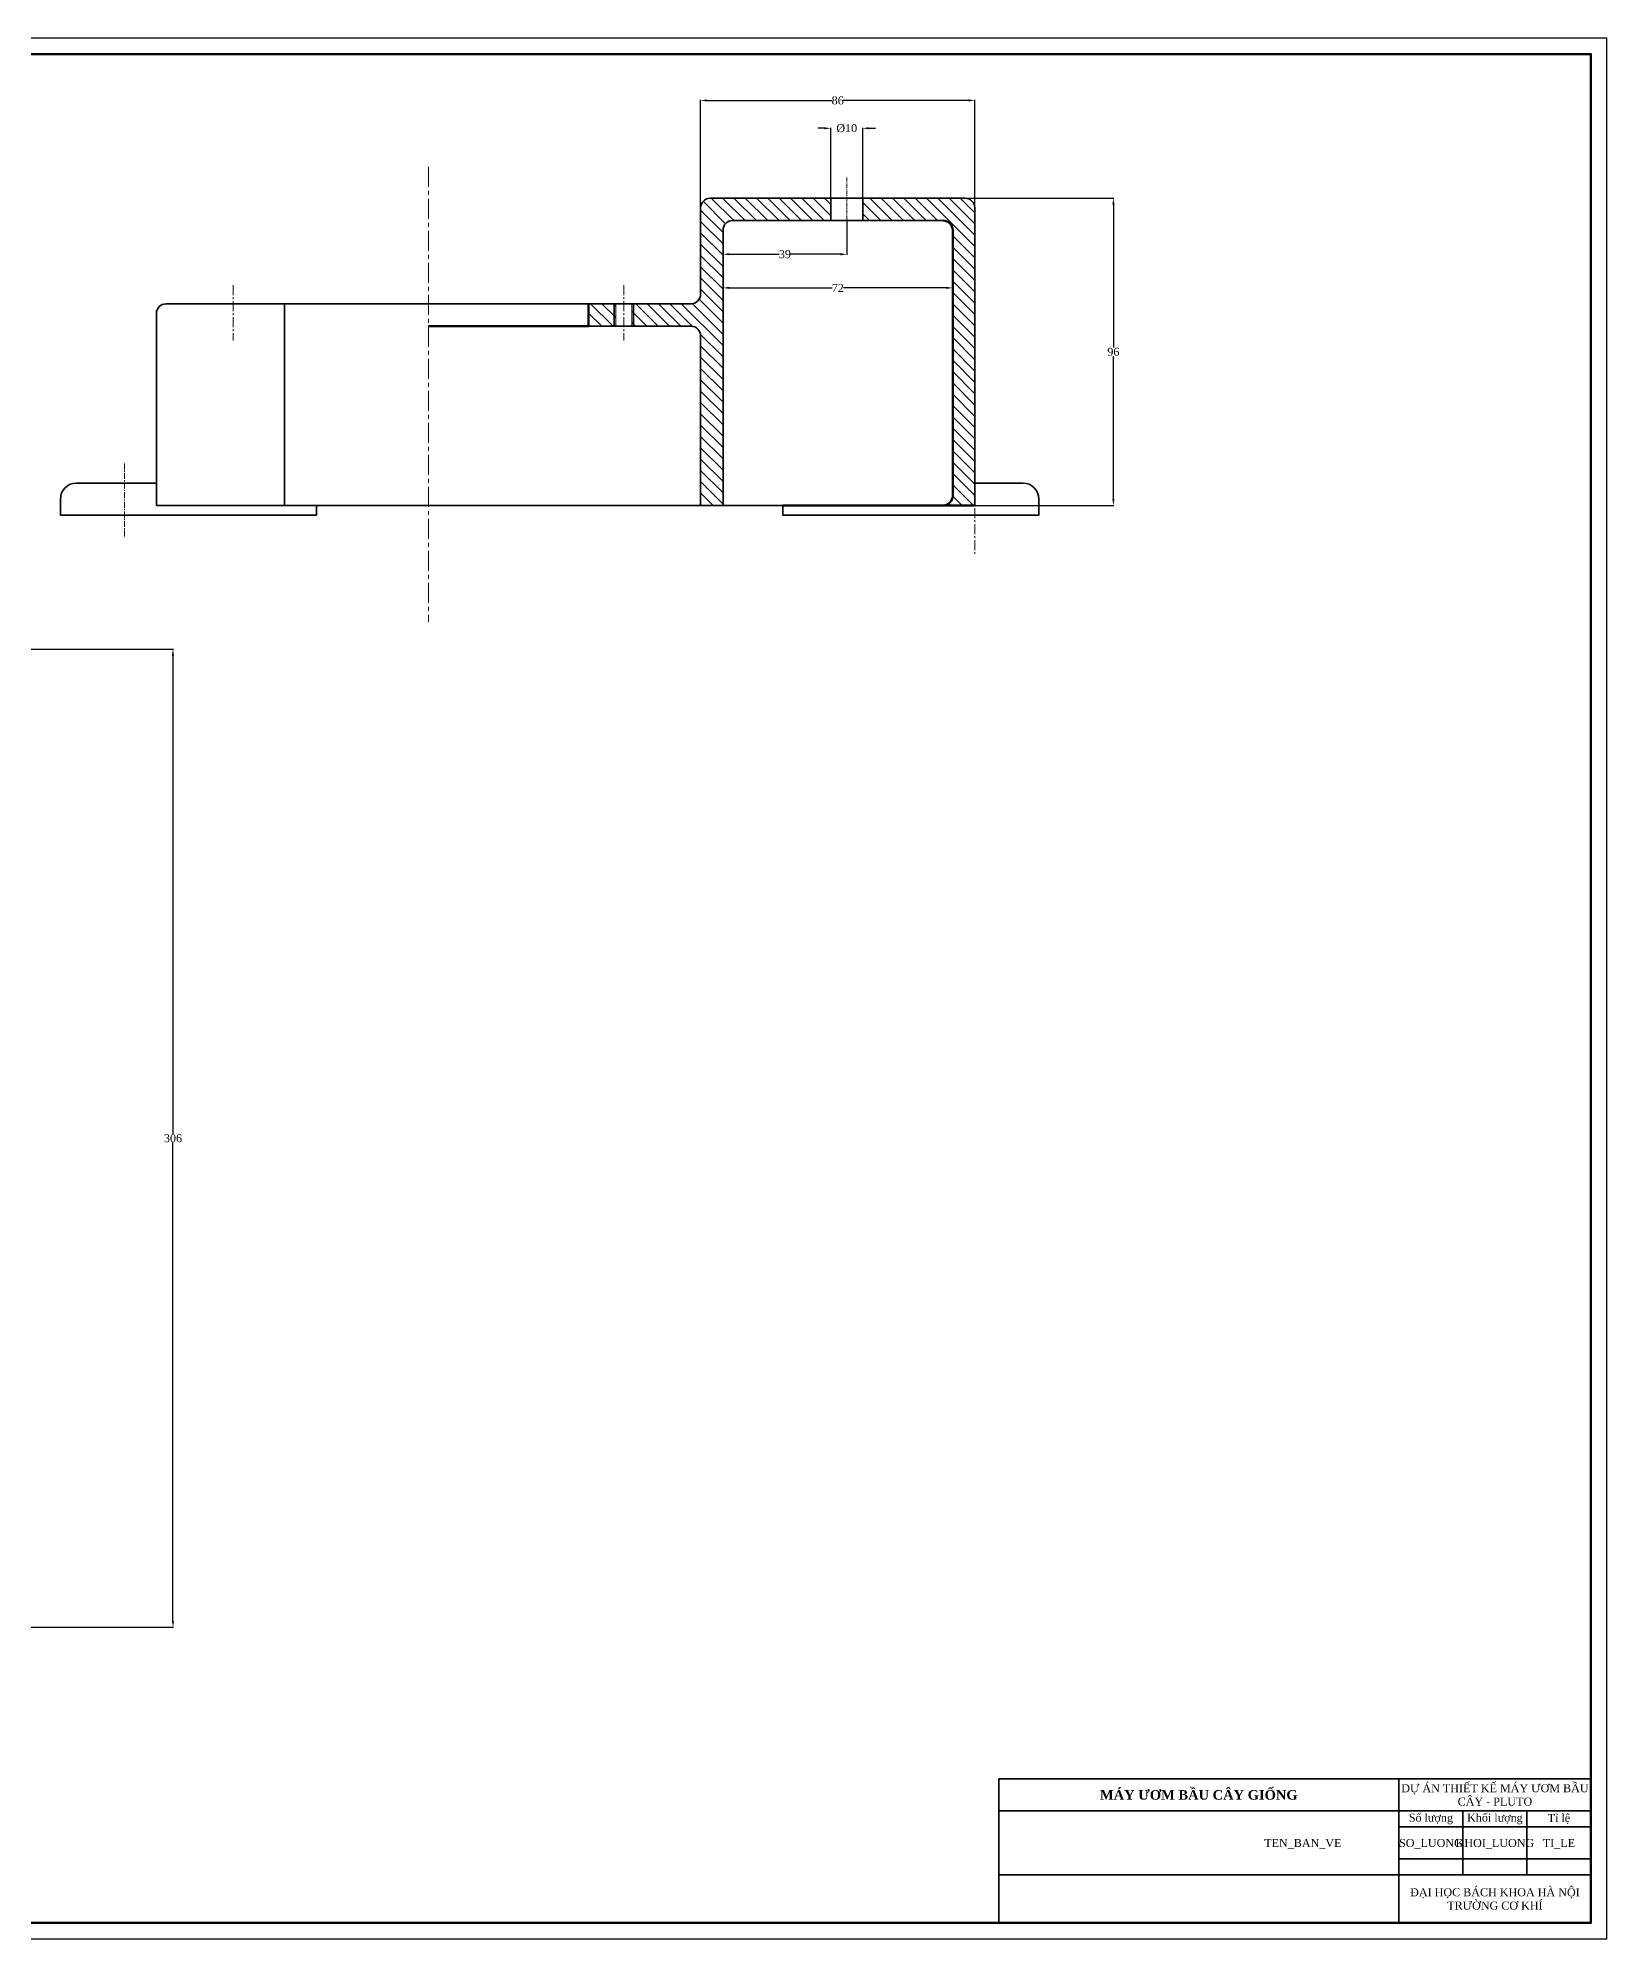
# Model space of a CAD drawing. Header units: millimetres. Extents: x -2719 to 4970, y -1200 to 2761.
# Drawn here: x 3210 to 3700, y 1474 to 2068 of the extents above; entities that cross this region are included whole.
import ezdxf
from ezdxf.enums import TextEntityAlignment as Align

# ---------------------------------------------------------------- set-up
doc = ezdxf.new("R2010")
doc.units = ezdxf.units.MM
doc.header["$LTSCALE"] = 5
doc.header["$MEASUREMENT"] = 0
doc.linetypes.add('CENTER', pattern=[2, 1.25, -0.25, 0.25, -0.25])
for name, color, linetype, lineweight in [('duong tam', 3, 'CENTER', 15), ('gach vat lieu', 3, 'Continuous', 15), ('kich thuoc', 2, 'Continuous', 15), ('LIEN DAM', 7, 'Continuous', 50), ('LIENDAM', 3, 'Continuous', 50), ('net dam', 7, 'Continuous', 35), ('net manh', 7, 'Continuous', 15)]:
    doc.layers.add(name, color=color, linetype=linetype, lineweight=lineweight)
doc.styles.get("Standard").update_dxf_attribs({"font": 'times.ttf', "height": 2.5})
doc.dimstyles.get("Standard").update_dxf_attribs({"dimtxt": 2.5, "dimasz": 2, "dimexe": 0.18, "dimexo": 0.0625, "dimgap": 0.09, "dimtad": 0, "dimtih": 1, "dimtoh": 1, "dimdec": 0, "dimzin": 0, "dimdsep": 46, "dimtxsty": 'Standard', "dimcen": 0.09, "dimadec": 0, "dimazin": 0, "dimtfac": 1, "dimtdec": 0, "dimtofl": 0, "dimtmove": 0, "dimatfit": 3, "dimfxl": 1, "dimtolj": 1, "dimtzin": 0, "dimarcsym": 0})

# ---------------------------------------------------------------- blocks, each defined once
blk = doc.blocks.new('*D165')
at = {"layer": 'Defpoints', "color": 0, "transparency": 16777216}
for p in [(3139.63, 1876.71), (3139.63, 1571.05), (3251.88, 1571.05)]:
    blk.add_point(p, dxfattribs=at)
at = {"layer": 'kich thuoc', "color": 0, "lineweight": -2, "transparency": 16777216}
for p, q in [((3139.69, 1876.71), (3252.06, 1876.71)), ((3251.88, 1874.71), (3251.88, 1725.24)), ((3251.88, 1573.05), (3251.88, 1722.52)), ((3139.69, 1571.05), (3252.06, 1571.05))]:
    blk.add_line(p, q, dxfattribs=at)
at = {"layer": 'kich thuoc', "color": 0, "transparency": 16777216}
for points in [[(3251.55, 1874.71), (3252.21, 1874.71), (3251.88, 1876.71)], [(3251.55, 1573.05), (3252.21, 1573.05), (3251.88, 1571.05)]]:
    blk.add_solid(points, dxfattribs=at)
at = {"layer": 'kich thuoc', "color": 0, "transparency": 16777216, "insert": (3251.88, 1723.88), "char_height": 2.5, "attachment_point": 5}
blk.add_mtext('\\A1;306', dxfattribs=at)
blk = doc.blocks.new('*D169')
at = {"layer": 'Defpoints', "color": 0, "transparency": 16777216}
for p in [(3423.7, 2007.61), (3495.44, 2007.6), (3495.44, 1989.58)]:
    blk.add_point(p, dxfattribs=at)
at = {"layer": 'kich thuoc', "color": 0, "lineweight": -2, "transparency": 16777216}
for p, q in [((3423.7, 2007.55), (3423.7, 1989.4)), ((3495.44, 2007.54), (3495.44, 1989.4)), ((3425.7, 1989.58), (3457.78, 1989.58)), ((3493.44, 1989.58), (3461.36, 1989.58))]:
    blk.add_line(p, q, dxfattribs=at)
at = {"layer": 'kich thuoc', "color": 0, "transparency": 16777216}
for points in [[(3425.7, 1989.91), (3425.7, 1989.24), (3423.7, 1989.58)], [(3493.44, 1989.91), (3493.44, 1989.24), (3495.44, 1989.58)]]:
    blk.add_solid(points, dxfattribs=at)
at = {"layer": 'kich thuoc', "color": 0, "transparency": 16777216, "insert": (3459.57, 1989.58), "char_height": 2.5, "attachment_point": 5}
blk.add_mtext('\\A1;72', dxfattribs=at)
blk = doc.blocks.new('*D170')
at = {"layer": 'Defpoints', "color": 0, "transparency": 16777216}
for p in [(3499.35, 2017.61), (3502.35, 1921.61), (3545.64, 1921.61)]:
    blk.add_point(p, dxfattribs=at)
at = {"layer": 'kich thuoc', "color": 0, "lineweight": -2, "transparency": 16777216}
for p, q in [((3499.41, 2017.61), (3545.82, 2017.61)), ((3545.64, 2015.61), (3545.64, 1970.98)), ((3545.64, 1923.61), (3545.64, 1968.24)), ((3502.41, 1921.61), (3545.82, 1921.61))]:
    blk.add_line(p, q, dxfattribs=at)
at = {"layer": 'kich thuoc', "color": 0, "transparency": 16777216}
for points in [[(3545.31, 2015.61), (3545.98, 2015.61), (3545.64, 2017.61)], [(3545.31, 1923.61), (3545.98, 1923.61), (3545.64, 1921.61)]]:
    blk.add_solid(points, dxfattribs=at)
at = {"layer": 'kich thuoc', "color": 0, "transparency": 16777216, "insert": (3545.64, 1969.61), "char_height": 2.5, "attachment_point": 5}
blk.add_mtext('\\A1;96', dxfattribs=at)
blk = doc.blocks.new('*D171')
at = {"layer": 'Defpoints', "color": 0, "transparency": 16777216}
for p in [(3467.35, 2039.46), (3457.35, 2017.61), (3467.35, 2017.61)]:
    blk.add_point(p, dxfattribs=at)
at = {"layer": 'kich thuoc', "color": 0, "lineweight": -2, "transparency": 16777216}
for p, q in [((3455.35, 2039.46), (3453.35, 2039.46)), ((3457.35, 2017.67), (3457.35, 2039.64)), ((3467.35, 2017.67), (3467.35, 2039.64)), ((3469.35, 2039.46), (3471.35, 2039.46))]:
    blk.add_line(p, q, dxfattribs=at)
at = {"layer": 'kich thuoc', "color": 0, "transparency": 16777216}
for points in [[(3455.35, 2039.79), (3455.35, 2039.12), (3457.35, 2039.46)], [(3469.35, 2039.79), (3469.35, 2039.12), (3467.35, 2039.46)]]:
    blk.add_solid(points, dxfattribs=at)
at = {"layer": 'kich thuoc', "color": 0, "transparency": 16777216, "insert": (3462.35, 2039.46), "char_height": 2.5, "attachment_point": 5}
blk.add_mtext('\\A1;%%C10', dxfattribs=at)
blk = doc.blocks.new('*D172')
at = {"layer": 'Defpoints', "color": 0, "transparency": 16777216}
for p in [(3462.35, 2010.6), (3423.7, 2007.61), (3423.7, 2000.1)]:
    blk.add_point(p, dxfattribs=at)
at = {"layer": 'kich thuoc', "color": 0, "lineweight": -2, "transparency": 16777216}
for p, q in [((3462.35, 2010.54), (3462.35, 1999.92)), ((3423.7, 2007.55), (3423.7, 1999.92)), ((3425.7, 2000.1), (3441.24, 2000.1)), ((3460.35, 2000.1), (3444.8, 2000.1))]:
    blk.add_line(p, q, dxfattribs=at)
at = {"layer": 'kich thuoc', "color": 0, "transparency": 16777216}
for points in [[(3425.7, 2000.43), (3425.7, 1999.76), (3423.7, 2000.1)], [(3460.35, 2000.43), (3460.35, 1999.76), (3462.35, 2000.1)]]:
    blk.add_solid(points, dxfattribs=at)
at = {"layer": 'kich thuoc', "color": 0, "transparency": 16777216, "insert": (3443.02, 2000.1), "char_height": 2.5, "attachment_point": 5}
blk.add_mtext('\\A1;39', dxfattribs=at)
blk = doc.blocks.new('*D173')
at = {"layer": 'Defpoints', "color": 0, "transparency": 16777216}
for p in [(3502.35, 2048.16), (3416.7, 2014.61), (3502.35, 2014.61)]:
    blk.add_point(p, dxfattribs=at)
at = {"layer": 'kich thuoc', "color": 0, "lineweight": -2, "transparency": 16777216}
for p, q in [((3416.7, 2014.67), (3416.7, 2048.34)), ((3418.7, 2048.16), (3457.77, 2048.16)), ((3500.35, 2048.16), (3461.28, 2048.16)), ((3502.35, 2014.67), (3502.35, 2048.34))]:
    blk.add_line(p, q, dxfattribs=at)
at = {"layer": 'kich thuoc', "color": 0, "transparency": 16777216}
for points in [[(3418.7, 2048.49), (3418.7, 2047.83), (3416.7, 2048.16)], [(3500.35, 2048.49), (3500.35, 2047.83), (3502.35, 2048.16)]]:
    blk.add_solid(points, dxfattribs=at)
at = {"layer": 'kich thuoc', "color": 0, "transparency": 16777216, "insert": (3459.52, 2048.16), "char_height": 2.5, "attachment_point": 5}
blk.add_mtext('\\A1;86', dxfattribs=at)

msp = doc.modelspace()

# ---------------------------------------------------------------- hatches: boundary and pattern name
at = {"layer": 'gach vat lieu'}
h = msp.add_hatch(dxfattribs=at)
h.set_pattern_fill('ANSI31', color=3, scale=20, angle=90)
h.paths.add_polyline_path([(3423.696, 2007.609, -0.4142597), (3426.696, 2010.609), (3457.351, 2010.605), (3457.351, 2017.61), (3419.695, 2017.609, 0.4142177), (3416.695, 2014.609), (3416.696, 1987.61, -0.4142191), (3413.696, 1984.61), (3395.695, 1984.61), (3395.695, 1977.61), (3413.696, 1977.61, -0.414208), (3416.696, 1974.61), (3416.697, 1921.61), (3423.697, 1921.61)])
h.paths.add_polyline_path([(3389.695, 1984.61), (3381.696, 1984.61), (3381.696, 1977.61), (3389.695, 1977.61)])
h.paths.add_polyline_path([(3390.195, 1984.61), (3389.695, 1984.61), (3389.695, 1977.61), (3390.195, 1977.61)])
h.paths.add_polyline_path([(3395.695, 1984.61), (3395.195, 1984.61), (3395.195, 1977.61), (3395.695, 1977.61)])
h.paths.add_polyline_path([(3502.351, 2014.61, 0.4171319), (3499.321, 2017.61), (3467.351, 2017.61), (3467.351, 2010.604), (3492.442, 2010.6, -0.414172), (3495.441, 2007.6), (3495.441, 1924.61, -0.4142136), (3492.441, 1921.61), (3502.351, 1921.61), (3502.351, 1930.711)])

# ---------------------------------------------------------------- linework, layer by layer
at = {"layer": 'Defpoints'}
msp.add_lwpolyline([(2858.83, 1473.661), (3699.83, 1473.661), (3699.83, 2067.661), (2858.83, 2067.661)], close=True, dxfattribs=at)
at = {"layer": 'duong tam'}
msp.add_line((3331.695, 2027.462), (3331.695, 1885.238), dxfattribs=at)
at = {"layer": 'duong tam', "ltscale": 0.2}
msp.add_line((3462.351, 2024.057), (3462.351, 2005.61), dxfattribs=at)
at = {"layer": 'duong tam', "ltscale": 0.5}
for p, q in [((3270.695, 1990.389), (3270.695, 1973.11)), ((3392.695, 1990.389), (3392.695, 1973.11)), ((3502.351, 1930.711), (3502.351, 1906.508))]:
    msp.add_line(p, q, dxfattribs=at)
at = {"layer": 'duong tam', "ltscale": 0.3}
msp.add_line((3236.695, 1934.749), (3236.695, 1911.808), dxfattribs=at)
at = {"layer": 'LIEN DAM'}
for p, q in [((3495.441, 2007.6), (3495.441, 1924.61)), ((3381.696, 1977.61), (3381.696, 1984.61)), ((3381.696, 1977.61), (3331.695, 1977.61)), ((3442.351, 1921.61), (3502.351, 1921.61))]:
    msp.add_line(p, q, dxfattribs=at)
for centre, start, end in [((3492.441, 2007.6), 0, 89.991867), ((3492.441, 1924.61), 270, 0)]:
    msp.add_arc(centre, 3, start, end, dxfattribs=at)
at = {"layer": 'LIENDAM'}
msp.add_lwpolyline([(2863.83, 1478.661), (3694.83, 1478.661), (3694.83, 2062.661), (2863.83, 2062.661)], close=True, dxfattribs=at)
at = {"layer": 'net dam'}
for p, q in [((3416.696, 1987.61), (3416.695, 2014.609)), ((3419.695, 2017.609), (3457.351, 2017.61)), ((3457.351, 2017.61), (3457.351, 2010.61)), ((3457.351, 2017.61), (3467.351, 2017.61)), ((3467.351, 2017.61), (3467.351, 2010.61)), ((3467.351, 2017.61), (3499.321, 2017.61)), ((3502.351, 1921.61), (3502.351, 2014.61)), ((3492.442, 2010.6), (3426.696, 2010.609)), ((3423.697, 1921.61), (3423.696, 2007.609)), ((3331.695, 1984.61), (3249.695, 1984.61)), ((3286.695, 1984.61), (3286.695, 1921.61)), ((3331.695, 1984.61), (3413.696, 1984.61)), ((3389.695, 1984.61), (3389.695, 1977.61)), ((3395.695, 1984.61), (3395.695, 1977.61)), ((3246.695, 1981.61), (3246.695, 1921.61)), ((3413.696, 1977.61), (3381.696, 1977.61)), ((3416.697, 1921.61), (3416.696, 1974.61)), ((3221.695, 1928.61), (3246.695, 1928.61)), ((3502.441, 1928.61), (3517.351, 1928.61)), ((3216.695, 1918.61), (3216.695, 1923.61)), ((3216.695, 1918.61), (3216.695, 1921.61)), ((3246.695, 1921.61), (3331.695, 1921.61)), ((3296.695, 1921.61), (3296.695, 1918.61)), ((3442.351, 1921.61), (3331.695, 1921.61)), ((3442.351, 1921.61), (3442.351, 1918.61)), ((3522.351, 1918.61), (3522.351, 1923.61)), ((3296.695, 1918.61), (3216.695, 1918.61)), ((3442.351, 1918.61), (3522.328, 1918.61)), ((3509.83, 1523.661), (3694.83, 1523.661)), ((3509.83, 1523.661), (3509.83, 1478.661)), ((3634.83, 1478.661), (3634.83, 1523.661)), ((3694.83, 1523.661), (3694.83, 1478.661)), ((3509.83, 1513.661), (3694.83, 1513.661)), ((3654.83, 1513.661), (3654.83, 1493.661)), ((3674.83, 1513.661), (3674.83, 1493.661)), ((3634.83, 1508.661), (3694.83, 1508.661)), ((3634.83, 1498.661), (3694.83, 1498.661)), ((3509.83, 1493.661), (3694.83, 1493.661)), ((3694.83, 1478.661), (3509.83, 1478.661))]:
    msp.add_line(p, q, dxfattribs=at)
for centre, radius, start, end in [((3419.695, 2014.609), 3, 90.000279, 180.001083), ((3499.351, 2014.61), 3, 0, 90.000179), ((3426.696, 2007.609), 3, 89.991867, 180.000887), ((3249.695, 1981.61), 3, 90, 180), ((3413.696, 1987.61), 3, 270, 0.001083), ((3413.696, 1974.61), 3, 0.001083, 90), ((3221.695, 1923.61), 5, 90, 180), ((3517.351, 1923.61), 5, 0, 90)]:
    msp.add_arc(centre, radius, start, end, dxfattribs=at)
at = {"layer": 'net manh'}
for p, q in [((3390.195, 1984.61), (3390.195, 1977.61)), ((3395.195, 1984.61), (3395.195, 1977.61))]:
    msp.add_line(p, q, dxfattribs=at)

# ---------------------------------------------------------------- texts
at = {"layer": 'net dam', "attachment_point": 5}
for s, width, insert, char_height in [('{\\fTimes New Roman|b1|i0|c0|p18;MÁY ƯƠM BẦU CÂY GIỐNG}', 125, (3572.33, 1518.661), 3), ('DỰ ÁN THIẾT KẾ MÁY ƯƠM BẦU CÂY - PLUTO', 60, (3664.83, 1518.661), 2.5), ('Số lượng', 20, (3644.83, 1511.161), 2.5), ('Khối lượng', 20, (3664.83, 1511.161), 2.5), ('Tỉ lệ', 20, (3684.83, 1511.161), 2.5), ('ĐẠI HỌC BÁCH KHOA HÀ NỘI \\PTRƯỜNG CƠ KHÍ', 60, (3664.83, 1486.161), 2.5)]:
    msp.add_mtext_dynamic_manual_height_columns(s, width=width, gutter_width=12.5, heights=[0], dxfattribs=dict(at, insert=insert, char_height=char_height))
at = {"layer": 'net dam'}
for tag, p in [('TEN_BAN_VE', (3604.83, 1503.661)), ('SO_LUONG', (3644.83, 1503.661)), ('KHOI_LUONG', (3664.83, 1503.661)), ('TI_LE', (3684.83, 1503.661))]:
    msp.add_attdef(tag, text='', height=2.5, dxfattribs=at).set_placement(p, align=Align.MIDDLE_CENTER)

# ---------------------------------------------------------------- dimensions: what is measured, and where the dimension line sits
at = {"layer": 'kich thuoc'}
for base, p1, p2, picture, middle in [((3502.351, 2048.16), (3416.695, 2014.609), (3502.351, 2014.609), '*D173', (3459.523, 2048.16)), ((3423.696, 2000.096), (3462.351, 2010.604), (3423.696, 2007.609), '*D172', (3443.023, 2000.096)), ((3495.441, 1989.577), (3423.696, 2007.609), (3495.441, 2007.6), '*D169', (3459.568, 1989.577))]:
    dim = msp.add_linear_dim(base=base, p1=p1, p2=p2, dimstyle='Standard', dxfattribs=at)
    dim.commit()
    dim.dimension.update_dxf_attribs({"geometry": picture, "text_midpoint": middle})
dim = msp.add_linear_dim(base=(3467.351, 2039.456), p1=(3457.351, 2017.61), p2=(3467.351, 2017.61), text='%%C<>', dimstyle='Standard', dxfattribs=at)
dim.commit()
dim.dimension.update_dxf_attribs({"geometry": '*D171', "text_midpoint": (3462.351, 2039.456)})
for base, p1, p2, picture, middle in [((3545.644, 1921.61), (3499.351, 2017.61), (3502.351, 1921.61), '*D170', (3545.644, 1969.61)), ((3251.88, 1571.051), (3139.627, 1876.707), (3139.627, 1571.051), '*D165', (3251.88, 1723.879))]:
    dim = msp.add_linear_dim(base=base, p1=p1, p2=p2, angle=90, dimstyle='Standard', dxfattribs=at)
    dim.commit()
    dim.dimension.update_dxf_attribs({"geometry": picture, "text_midpoint": middle})

doc.saveas('drawing.dxf')
